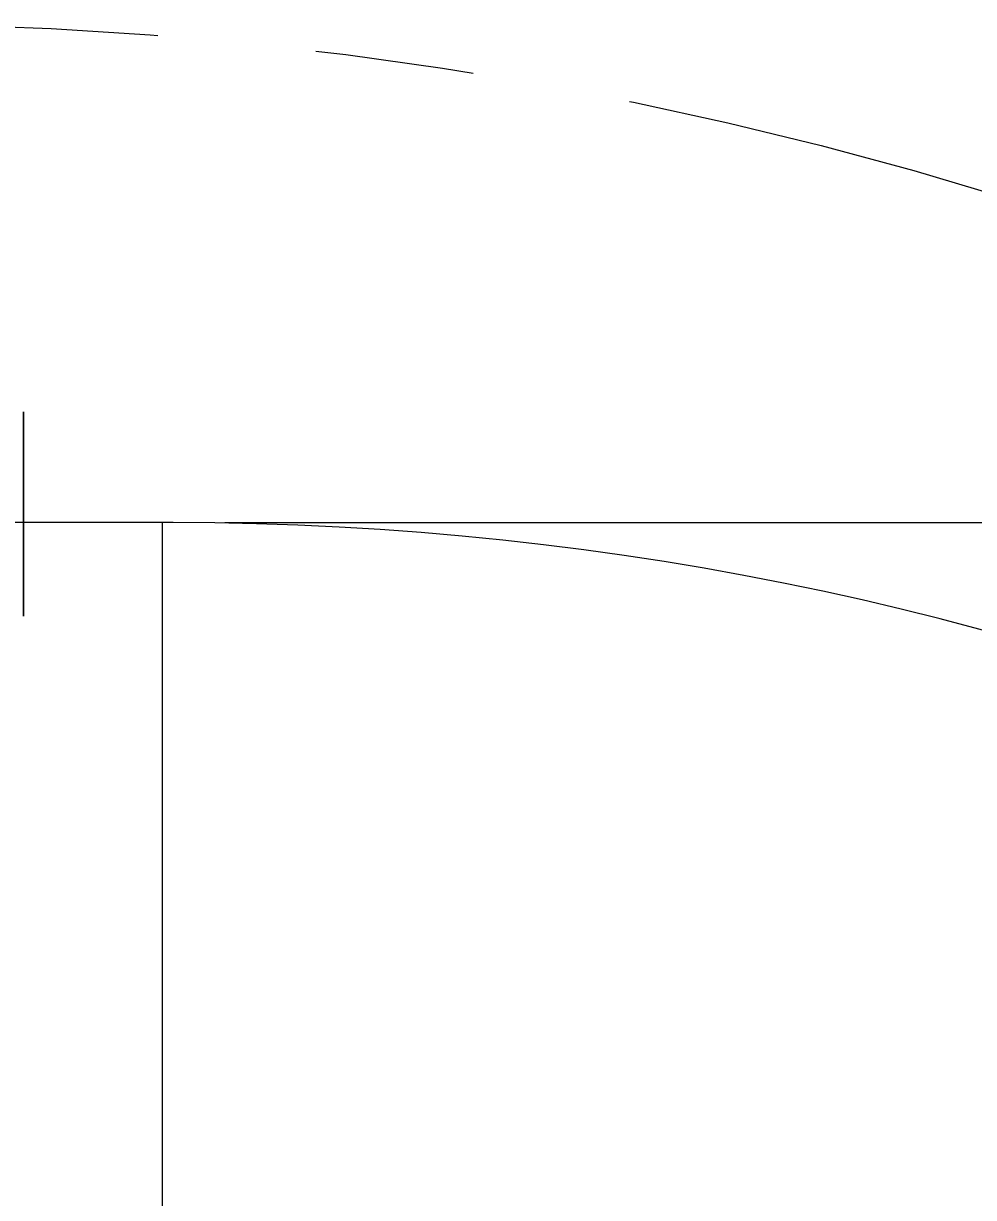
# Model space of a CAD drawing. Header units: millimetres. Extents: x 54 to 415, y 5 to 258.
# Drawn here: x 293.14 to 308.32, y 216.06 to 234.83 of the extents above; entities that cross this region are included whole.
import ezdxf

# ---------------------------------------------------------------- set-up
doc = ezdxf.new("R2010")
doc.units = ezdxf.units.MM
doc.linetypes.add('CENTERX2', pattern=[20.319999999999997, 12.7, -2.54, 2.54, -2.54])
doc.styles.add('SLDTEXTSTYLE0', font='TXT', dxfattribs={"width": 0.75})
doc.dimstyles.new('SLDDIMSTYLE3', dxfattribs={"dimtxt": 3.5, "dimasz": 3.302, "dimexe": 0, "dimexo": 0.0625, "dimgap": 0.875, "dimtad": 1, "dimdec": 0, "dimlfac": 15, "dimrnd": 1e-09, "dimzin": 12, "dimdsep": 46, "dimtxsty": 'SLDTEXTSTYLE0', "dimsah": 1, "dimcen": 0.09, "dimadec": 0, "dimazin": 3, "dimtfac": 1, "dimtofl": 0, "dimtmove": 0, "dimatfit": 3, "dimfxl": 1, "dimfrac": 2, "dimtolj": 1, "dimtzin": 12, "dimarcsym": 0})

# ---------------------------------------------------------------- blocks, each defined once
blk = doc.blocks.new('_D_5')
at = {"color": 7, "linetype": 'Continuous', "lineweight": 0}
for p, q in [((296.3586027009, 226.8459272988), (388.2743937444, 226.8459272988)), ((387.2743937444, 118.7754516167), (387.2743937444, 226.8459272988)), ((296.3586027009, 118.7754516167), (388.2743937444, 118.7754516167))]:
    blk.add_line(p, q, dxfattribs=at)
for points in [[(387.2743937444, 226.8459272988), (386.7663937444, 223.5439272988), (387.7823937444, 223.5439272988)], [(387.2743937444, 118.7754516167), (387.7823937444, 122.0774516167), (386.7663937444, 122.0774516167)]]:
    blk.add_solid(points, dxfattribs=at)
at = {"color": 7, "linetype": 'Continuous', "lineweight": 0, "insert": (382.7626568298, 165.1553746089), "char_height": 3.5, "attachment_point": 1, "rotation": 90, "style": 'SLDTEXTSTYLE0'}
blk.add_mtext('1621', dxfattribs=at)

msp = doc.modelspace()

# ---------------------------------------------------------------- linework, layer by layer
at = {"color": 7, "linetype": 'Continuous', "lineweight": 15}
for p, q in [((295.5320144656, 226.8462333155), (285.2518576028, 226.8462333155)), ((295.5320144656, 226.8462333155), (285.2518576028, 226.8462333155)), ((295.3578627869, 226.8459272988), (285.4260092815, 226.8459272988)), ((295.3586027009, 118.7754516167), (295.3586027009, 226.8459272988))]:
    msp.add_line(p, q, dxfattribs=at)
at = {"color": 7, "linetype": 'CENTERX2', "lineweight": 0}
msp.add_circle((290.3919360342, 172.8106894578), 62.01666666666663, dxfattribs=at)
at = {"color": 7, "linetype": 'Continuous', "lineweight": 15}
for start_param, end_param in [(0, 0.0033654875667923), (3.14159265358981, 6.283185307179586)]:
    msp.add_ellipse((295.5320144656, 172.8106894578), major_axis=(0, 54.03554385772389), ratio=0.953568421, start_param=start_param, end_param=end_param, dxfattribs=at)
for points, knots in [([(293.1386062289886, 227.3193561244429), (293.1386062289886, 227.3695848161285), (293.1386062289886, 227.4695047103978), (293.1386062289886, 227.6141370360065), (293.1386062289886, 227.7531358101371), (293.1386062289886, 227.8654401895133), (293.1386062289886, 227.9536290665554), (293.1386062289886, 228.0199444658895), (293.1386062289886, 228.0833171484514), (293.1386062289886, 228.1388778812558), (293.1386062289886, 228.1873408451605), (293.1386062289886, 228.229389873688), (293.1386062289886, 228.2696132762528), (293.1386062289886, 228.3228063104129), (293.1386062289886, 228.3851785953693), (293.1386062289886, 228.4509939974052), (293.1386062289886, 228.5063598517953), (293.1386062289886, 228.5467214941695), (293.1386062289886, 228.5754000098472), (293.1386062289886, 228.5950767248285), (293.1386062289886, 228.6091170963461), (293.1386062289886, 228.6175224811023), (293.1386062289886, 228.6209148809015), (293.1386062289886, 228.6141268793031), (293.1386062289886, 228.5899526034654), (293.1386062289886, 228.552167363017), (293.1386062289886, 228.5047479586056), (293.1386062289886, 228.4508290006037), (293.1386062289886, 228.3870938095921), (293.1386062289886, 228.3169159179653), (293.1386062289886, 228.2424055292139), (293.1386062289886, 228.1650795952903), (293.1386062289886, 228.0817559645286), (293.1386062289886, 227.9927247497369), (293.1386062289886, 227.8954061873157), (293.1386062289886, 227.7907371095301), (293.1386062289886, 227.6786630238884), (293.1386062289886, 227.5627478231211), (293.1386062289886, 227.4429157523518), (293.1386062289886, 227.3606831775541), (293.1386062289886, 227.3193561244429)], [0, 0, 0, 0, 0.0340342449563778, 0.0677042949648652, 0.1013272610526817, 0.1352215758068668, 0.1537541818165799, 0.1721937022864702, 0.1905914610839412, 0.2089991313966867, 0.2230107579499157, 0.2370445378035368, 0.2511232476303923, 0.2652694470809128, 0.2958777817316636, 0.3264072378158643, 0.3570814814240346, 0.3881210488582151, 0.4102744398013225, 0.432467342756622, 0.4547733806870606, 0.4772650655948344, 0.5000131342401627, 0.5384070136141768, 0.5761773914930204, 0.6136767705400694, 0.6438204222318186, 0.6736105013346284, 0.7032488137194312, 0.7329402599879465, 0.7587875186778487, 0.7843970157444607, 0.8100024900151624, 0.8356094867799593, 0.8612184745415359, 0.889194498318388, 0.9167468781078885, 0.9443249649568601, 0.9720197849105718, 1, 1, 1, 1]), ([(293.1386062289886, 227.3193561244429), (293.1386062289886, 227.2759471308295), (293.1386062289886, 227.1894966110935), (293.1386062289886, 227.0583515329917), (293.1386062289886, 226.9273059921526), (293.1386062289886, 226.7953589297769), (293.1386062289886, 226.6622764179484), (293.1386062289886, 226.5745192863656), (293.1386062289886, 226.5302476507398)], [0, 0, 0, 0, 0.1654595348780342, 0.3295184153048414, 0.493272378110224, 0.6575915763365965, 0.8272621188247089, 1, 1, 1, 1]), ([(293.1386062289886, 226.531201923408), (293.1386062289886, 226.5750696523369), (293.1386062289886, 226.662493979113), (293.1386062289886, 226.7952581394528), (293.1386062289886, 226.9272724598837), (293.1386062289886, 227.0583166192247), (293.1386062289886, 227.1894616060096), (293.1386062289886, 227.2759295690027), (293.1386062289886, 227.3193561244429)], [0, 0, 0, 0, 0.1713710731909813, 0.3415267001145005, 0.5061113299002089, 0.6700032169730122, 0.8342666682879689, 1, 1, 1, 1]), ([(293.1386062289886, 226.531201923408), (293.1386062289886, 226.4830192084366), (293.1386062289886, 226.3868320722952), (293.1386062289886, 226.2961609907692), (293.1386062289886, 226.2509094845894)], [0, 0, 0, 0, 0.5009268068913, 1, 1, 1, 1]), ([(293.1386062289886, 226.2510975137629), (293.1386062289886, 226.2961675490006), (293.1386062289886, 226.3864778014457), (293.1386062289886, 226.4822642005415), (293.1386062289886, 226.5302476507398)], [0, 0, 0, 0, 0.4990577926373294, 1, 1, 1, 1]), ([(293.1386062289886, 226.2510975137629), (293.1386062289886, 226.2091618477039), (293.1386062289886, 226.1241203290981), (293.1386062289886, 226.0046612678007), (293.1386062289886, 225.8908936580339), (293.1386062289886, 225.7854237943972), (293.1386062289886, 225.6888842055645), (293.1386062289886, 225.6243551766867), (293.1386062289886, 225.5851289105752), (293.1386062289886, 225.5666200443499), (293.1386062289886, 225.5488370226208), (293.1386062289886, 225.5317811077051), (293.1386062289886, 225.5154519655557), (293.1386062289886, 225.4998497327255), (293.1386062289886, 225.4849742449274), (293.1386062289886, 225.4703296721865), (293.1386062289886, 225.4560337512332), (293.1386062289886, 225.4422167596705), (293.1386062289886, 225.4293709500517), (293.1386062289886, 225.4174961805963), (293.1386062289886, 225.4065925690839), (293.1386062289886, 225.3966598619899), (293.1386062289886, 225.3873449431472), (293.1386062289886, 225.3723656777681), (293.1386062289886, 225.357098368024), (293.1386062289886, 225.3512840813314), (293.1386062289886, 225.3544889292453), (293.1386062289886, 225.3625749099011), (293.1386062289886, 225.3754595171006), (293.1386062289886, 225.3922899238705), (293.1386062289886, 225.4123572870582), (293.1386062289886, 225.4347653392426), (293.1386062289886, 225.4585642110111), (293.1386062289886, 225.4829475915438), (293.1386062289886, 225.5096990524054), (293.1386062289886, 225.5388178573981), (293.1386062289886, 225.570305894047), (293.1386062289886, 225.6083533747872), (293.1386062289886, 225.6541108306184), (293.1386062289886, 225.7085775857438), (293.1386062289886, 225.7666208602304), (293.1386062289886, 225.8279379467433), (293.1386062289886, 225.9061983543773), (293.1386062289886, 226.0046568506479), (293.1386062289886, 226.1240527496299), (293.1386062289886, 226.2090295057819), (293.1386062289886, 226.2509094845894)], [0, 0, 0, 0, 0.0395476393573289, 0.0801988289272541, 0.1208580624347147, 0.1620770948726193, 0.2037584976540245, 0.2456635664382786, 0.2558394458506582, 0.2660105309477973, 0.2761820156437775, 0.2863590932408678, 0.2965469484883289, 0.3067507497064341, 0.3169756410351138, 0.32722673486443, 0.3385882523196198, 0.3499334601954584, 0.3612692216841435, 0.3726024171396088, 0.3839399315875012, 0.395288642192745, 0.40665540579845, 0.4193946988751811, 0.4598229278147301, 0.5000083951108648, 0.5256543704626776, 0.5513759217462916, 0.5772574943699952, 0.5999811361737207, 0.6226893129761348, 0.6454372263407497, 0.663660328822341, 0.681817962812406, 0.6999387371266552, 0.7180514352400506, 0.7361848790859998, 0.7543677919453236, 0.7793981102329502, 0.8046037289494594, 0.8297175505151757, 0.8544824282197724, 0.8792002513405254, 0.9198579577127246, 0.9605027635253623, 0.9999999999999999, 0.9999999999999999, 0.9999999999999999, 0.9999999999999999])]:
    msp.add_open_spline(points, degree=3, knots=knots, dxfattribs=at)

# ---------------------------------------------------------------- dimensions: what is measured, and where the dimension line sits
at = {"color": 7, "linetype": 'Continuous', "lineweight": 0}
dim = msp.add_linear_dim(base=(387.2743937444, 226.8459272988), p1=(295.3586027009, 118.7754516167), p2=(295.3586027009, 226.8459272988), angle=90, dimstyle='SLDDIMSTYLE3', dxfattribs=at)
dim.commit()
dim.dimension.update_dxf_attribs({"geometry": '_D_5', "text_midpoint": (387.2743937444, 170.3275969959), "dimtype": 160})

doc.saveas('drawing.dxf')
